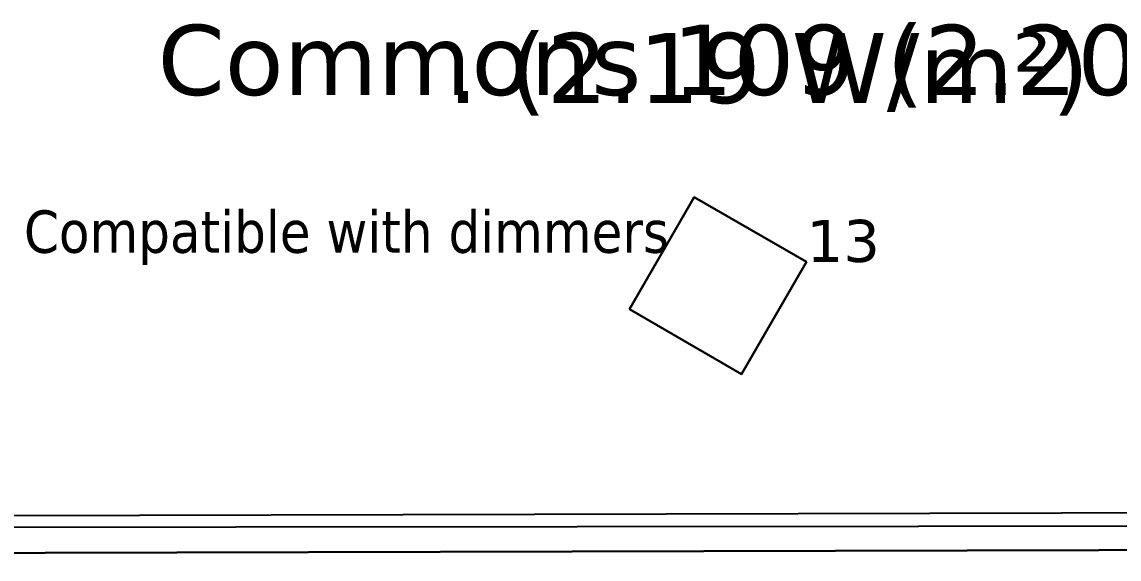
# Model space of a CAD drawing. Header units: inches. Extents: x 0 to 80, y -15 to 299.
# Drawn here: x 18.989 to 23.677, y -6.51 to -4.213 of the extents above; entities that cross this region are included whole.
import ezdxf

# ---------------------------------------------------------------- set-up
doc = ezdxf.new("R2010")
doc.units = ezdxf.units.IN
doc.header["$MEASUREMENT"] = 0
for name, color, linetype, true_color in [('DLX_BLD0_CALC', 3, 'Continuous', 0x00ff00), ('DLX_BLD0_CONT', 7, 'Continuous', 0x969696), ('DLX_BLD0_DESC', 7, 'Continuous', 0x969696), ('DLX_BLD0_LUM', 7, 'Continuous', 0xffd400), ('DLX_BLD0_LUMKEY_IDX', 7, 'Continuous', 0x969696), ('DLX_BLD0_ROOF', 7, 'Continuous', 0x7f7f7f), ('DLX_BLD0_TXT', 7, 'Continuous', 0xaa00ff)]:
    doc.layers.add(name, color=color, linetype=linetype, true_color=true_color)
doc.styles.add('TableTextStyle', font='')
doc.styles.add('Tahoma AC-9A-79-64-AA-B0-6E-42-C4-5C-8C-13-97-E7-E2-2C', font='')
doc.styles.get('TableTextStyle').set_extended_font_data('VERDANA.TTF')
doc.styles.get('Tahoma AC-9A-79-64-AA-B0-6E-42-C4-5C-8C-13-97-E7-E2-2C').set_extended_font_data('Tahoma')

msp = doc.modelspace()

# ---------------------------------------------------------------- linework, layer by layer
at = {"layer": 'DLX_BLD0_CALC'}
for points in [[(8.2315, -6.3503, 0), (33.0004, -6.2882, 0)], [(8.2329, -6.384, 0), (33.0305, -6.3594, 0)]]:
    msp.add_polyline3d(points, dxfattribs=at)
at = {"layer": 'DLX_BLD0_CONT'}
msp.add_polyline3d([(8.3918, -6.5103, 0), (33.1607, -6.4481, 0)], dxfattribs=at)
at = {"layer": 'DLX_BLD0_LUM'}
for points in [[(21.5845, -5.4422, 0), (21.8615, -4.9625, 0)], [(21.8615, -4.9625, 0), (21.5845, -5.4422, 0)], [(21.8615, -4.9625, 0), (21.5845, -5.4422, 0)], [(21.5845, -5.4422, 0), (21.8615, -4.9625, 0)], [(21.8615, -4.9625, 0), (21.8615, -4.9625, 0)], [(21.8615, -4.9625, 0), (22.3413, -5.2395, 0)], [(22.3413, -5.2395, 0), (21.8615, -4.9625, 0)], [(21.8615, -4.9625, 0), (21.8615, -4.9625, 0)], [(22.3413, -5.2395, 0), (21.8615, -4.9625, 0)], [(21.8615, -4.9625, 0), (22.3413, -5.2395, 0)], [(22.3413, -5.2395, 0), (22.0643, -5.7192, 0)], [(22.0643, -5.7192, 0), (22.3413, -5.2395, 0)], [(22.0643, -5.7192, 0), (22.3413, -5.2395, 0)], [(22.3413, -5.2395, 0), (22.0643, -5.7192, 0)], [(22.3413, -5.2395, 0), (22.3413, -5.2395, 0)], [(22.3413, -5.2395, 0), (22.3413, -5.2395, 0)], [(21.5845, -5.4422, 0), (21.5845, -5.4422, 0)], [(22.0643, -5.7192, 0), (21.5845, -5.4422, 0)], [(21.5845, -5.4422, 0), (21.5845, -5.4422, 0)], [(21.5845, -5.4422, 0), (22.0643, -5.7192, 0)], [(21.5845, -5.4422, 0), (22.0643, -5.7192, 0)], [(22.0643, -5.7192, 0), (21.5845, -5.4422, 0)], [(22.0643, -5.7192, 0), (22.0643, -5.7192, 0)], [(22.0643, -5.7192, 0), (22.0643, -5.7192, 0)]]:
    msp.add_polyline3d(points, dxfattribs=at)
at = {"layer": 'DLX_BLD0_ROOF'}
for points in [[(8.3918, -6.5103, 0), (33.1607, -6.4481, 0)], [(33.1607, -6.4481, 0), (8.3918, -6.5103, 0)]]:
    msp.add_polyline3d(points, dxfattribs=at)

# ---------------------------------------------------------------- texts
at = {"layer": 'DLX_BLD0_DESC', "style": 'TableTextStyle'}
for s, p in [('Commons 109 (2.20 W/m²)', (19.5682, -4.5253)), ('. (2.19 W/m²)', (20.8087, -4.56))]:
    msp.add_text(s, height=0.3, dxfattribs=at).set_placement(p)
at = {"layer": 'DLX_BLD0_LUMKEY_IDX', "style": 'TableTextStyle'}
msp.add_text('13', height=0.18, dxfattribs=at).set_placement((22.3413, -5.2395))
at = {"layer": 'DLX_BLD0_TXT', "style": 'Tahoma AC-9A-79-64-AA-B0-6E-42-C4-5C-8C-13-97-E7-E2-2C'}
msp.add_text('LED Panel Light^M^JCeiling Mount^M^JCompatible with dimmers^M^J', height=0.1812, dxfattribs=at).set_placement((15.5832, -5.2004))

doc.saveas('drawing.dxf')
